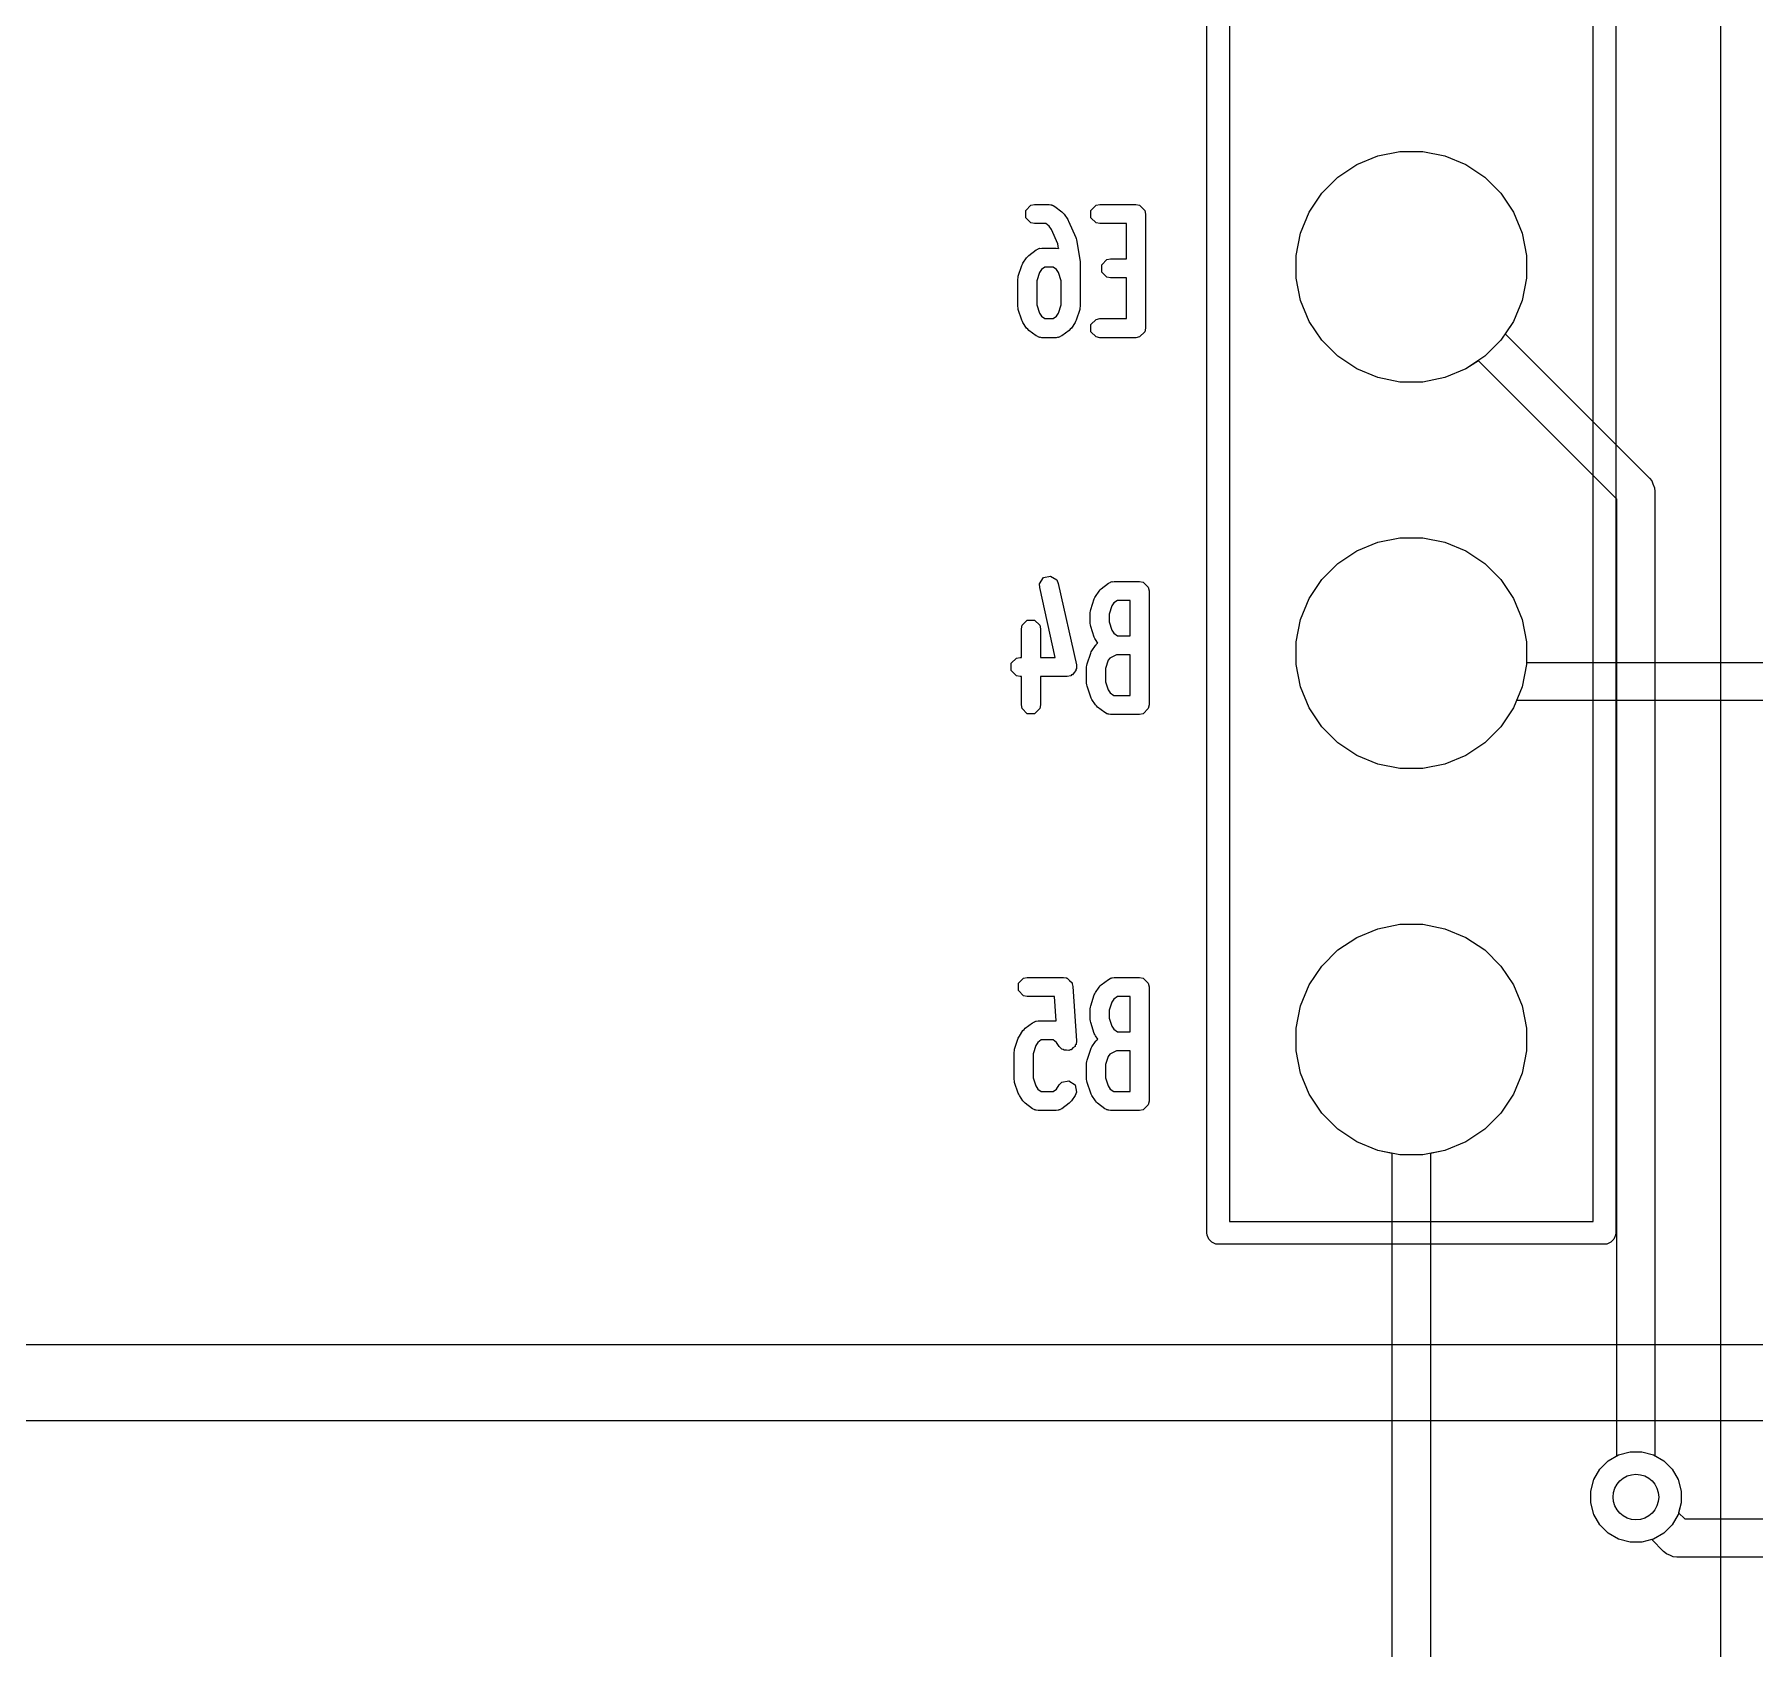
# Model space of a CAD drawing. Header units: millimetres. Extents: x 14 to 286, y -133 to -45.
# Drawn here: x 148.69 to 160, y -91.75 to -81.14 of the extents above; entities that cross this region are included whole.
import ezdxf

# ---------------------------------------------------------------- set-up
doc = ezdxf.new("R2010")
doc.units = ezdxf.units.MM
for name, color, linetype, true_color in [('B.Cu', 153, 'CONTINUOUS', 0x4d7fc4), ('B.Mask', 4, 'CONTINUOUS', 0x02ffee), ('B.Silkscreen', 31, 'CONTINUOUS', 0xe8b2a7), ('F.Cu', 13, 'CONTINUOUS', 0xc83434), ('F.Mask', 201, 'CONTINUOUS', 0xd864ff)]:
    doc.layers.add(name, color=color, linetype=linetype, true_color=true_color)

msp = doc.modelspace()

# ---------------------------------------------------------------- linework, layer by layer
at = {"layer": 'B.Cu', "linetype": 'CONTINUOUS'}
for p, q in [((159.7762, -91.892823), (159.7762, -70.946176)), ((157.256592, -82.080966), (157.380796, -81.997976)), ((157.380796, -81.997976), (157.518803, -81.940811)), ((157.518803, -81.940811), (157.665311, -81.911669)), ((157.665311, -81.911669), (157.814689, -81.911669)), ((157.814689, -81.911669), (157.961197, -81.940811)), ((157.961197, -81.940811), (158.099204, -81.997976)), ((158.099204, -81.997976), (158.223408, -82.080966)), ((157.150966, -82.186592), (157.256592, -82.080966)), ((158.223408, -82.080966), (158.329034, -82.186592)), ((157.067976, -82.310796), (157.150966, -82.186592)), ((158.329034, -82.186592), (158.412024, -82.310796)), ((157.010811, -82.448803), (157.067976, -82.310796)), ((158.412024, -82.310796), (158.469189, -82.448803)), ((156.981669, -82.595311), (157.010811, -82.448803)), ((158.469189, -82.448803), (158.498331, -82.595311)), ((156.981669, -82.744689), (156.981669, -82.595311)), ((158.498331, -82.595311), (158.498331, -82.744689)), ((157.010811, -82.891197), (156.981669, -82.744689)), ((158.498331, -82.744689), (158.469189, -82.891197)), ((157.067976, -83.029204), (157.010811, -82.891197)), ((158.469189, -82.891197), (158.412024, -83.029204)), ((157.150966, -83.153408), (157.067976, -83.029204)), ((158.412024, -83.029204), (158.357532, -83.110756)), ((158.357532, -83.110756), (159.305488, -84.058712)), ((157.256592, -83.259034), (157.150966, -83.153408)), ((157.380796, -83.342024), (157.256592, -83.259034)), ((157.518803, -83.399189), (157.380796, -83.342024)), ((158.099204, -83.342024), (157.961197, -83.399189)), ((158.180756, -83.287532), (158.099204, -83.342024)), ((159.0921, -84.198876), (158.180756, -83.287532)), ((157.665311, -83.428331), (157.518803, -83.399189)), ((157.814689, -83.428331), (157.665311, -83.428331)), ((157.961197, -83.399189), (157.814689, -83.428331)), ((159.305488, -84.058712), (159.321028, -84.077648)), ((159.321028, -84.077648), (159.321034, -84.077654)), ((159.321034, -84.077654), (159.328895, -84.096633)), ((159.328895, -84.096633), (159.339649, -84.122596)), ((159.339649, -84.122596), (159.339698, -84.122714)), ((159.339698, -84.122714), (159.3421, -84.1471)), ((159.3421, -84.1471), (159.3421, -90.485122)), ((159.0921, -90.485122), (159.0921, -84.198876)), ((157.380796, -84.537976), (157.518803, -84.480811)), ((157.518803, -84.480811), (157.665311, -84.451669)), ((157.665311, -84.451669), (157.814689, -84.451669)), ((157.814689, -84.451669), (157.961197, -84.480811)), ((157.961197, -84.480811), (158.099204, -84.537976)), ((157.256592, -84.620966), (157.380796, -84.537976)), ((158.099204, -84.537976), (158.223408, -84.620966)), ((157.150966, -84.726592), (157.256592, -84.620966)), ((158.223408, -84.620966), (158.329034, -84.726592)), ((157.067976, -84.850796), (157.150966, -84.726592)), ((158.329034, -84.726592), (158.412024, -84.850796)), ((157.010811, -84.988803), (157.067976, -84.850796)), ((158.412024, -84.850796), (158.469189, -84.988803)), ((156.981669, -85.135311), (157.010811, -84.988803)), ((158.469189, -84.988803), (158.498331, -85.135311)), ((156.981669, -85.284689), (156.981669, -85.135311)), ((158.498331, -85.135311), (158.498331, -85.284689)), ((157.010811, -85.431197), (156.981669, -85.284689)), ((158.498331, -85.284689), (158.469189, -85.431197)), ((157.067976, -85.569204), (157.010811, -85.431197)), ((158.469189, -85.431197), (158.412024, -85.569204)), ((157.150966, -85.693408), (157.067976, -85.569204)), ((158.412024, -85.569204), (158.329034, -85.693408)), ((157.256592, -85.799034), (157.150966, -85.693408)), ((158.329034, -85.693408), (158.223408, -85.799034)), ((157.380796, -85.882024), (157.256592, -85.799034)), ((158.223408, -85.799034), (158.099204, -85.882024)), ((157.518803, -85.939189), (157.380796, -85.882024)), ((157.665311, -85.968331), (157.518803, -85.939189)), ((157.961197, -85.939189), (157.814689, -85.968331)), ((158.099204, -85.882024), (157.961197, -85.939189)), ((157.814689, -85.968331), (157.665311, -85.968331)), ((157.256592, -87.160966), (157.380796, -87.077976)), ((157.380796, -87.077976), (157.518803, -87.020811)), ((157.518803, -87.020811), (157.665311, -86.991669)), ((157.665311, -86.991669), (157.814689, -86.991669)), ((157.814689, -86.991669), (157.961197, -87.020811)), ((157.961197, -87.020811), (158.099204, -87.077976)), ((158.099204, -87.077976), (158.223408, -87.160966)), ((157.150966, -87.266592), (157.256592, -87.160966)), ((158.223408, -87.160966), (158.329034, -87.266592)), ((157.067976, -87.390796), (157.150966, -87.266592)), ((158.329034, -87.266592), (158.412024, -87.390796)), ((157.010811, -87.528803), (157.067976, -87.390796)), ((158.412024, -87.390796), (158.469189, -87.528803)), ((156.981669, -87.675311), (157.010811, -87.528803)), ((158.469189, -87.528803), (158.498331, -87.675311)), ((156.981669, -87.824689), (156.981669, -87.675311)), ((158.498331, -87.675311), (158.498331, -87.824689)), ((157.010811, -87.971197), (156.981669, -87.824689)), ((158.498331, -87.824689), (158.469189, -87.971197)), ((157.067976, -88.109204), (157.010811, -87.971197)), ((158.469189, -87.971197), (158.412024, -88.109204)), ((157.150966, -88.233408), (157.067976, -88.109204)), ((158.412024, -88.109204), (158.329034, -88.233408)), ((157.256592, -88.339034), (157.150966, -88.233408)), ((157.380796, -88.422024), (157.256592, -88.339034)), ((158.223408, -88.339034), (158.099204, -88.422024)), ((158.329034, -88.233408), (158.223408, -88.339034)), ((157.518803, -88.479189), (157.380796, -88.422024)), ((158.099204, -88.422024), (157.961197, -88.479189)), ((157.615, -88.498323), (157.518803, -88.479189)), ((157.615, -116.655422), (157.615, -88.498323)), ((157.961197, -88.479189), (157.865, -88.498323)), ((157.865, -88.498323), (157.865, -116.655422)), ((159.034472, -90.518394), (159.0921, -90.485122)), ((159.3421, -90.485122), (159.399728, -90.518394)), ((158.939936, -90.641595), (158.979094, -90.573772)), ((158.979094, -90.573772), (159.034472, -90.518394)), ((159.399728, -90.518394), (159.455106, -90.573772)), ((159.455106, -90.573772), (159.494264, -90.641595)), ((158.919667, -90.717242), (158.939936, -90.641595)), ((158.919667, -90.795558), (158.919667, -90.717242)), ((159.494264, -90.641595), (159.514533, -90.717242)), ((159.514533, -90.717242), (159.514533, -90.795558)), ((158.939936, -90.871205), (158.919667, -90.795558)), ((159.514533, -90.795558), (159.494264, -90.871205)), ((158.979094, -90.939028), (158.939936, -90.871205)), ((159.034472, -90.994406), (158.979094, -90.939028)), ((159.455106, -90.939028), (159.399728, -90.994406)), ((159.494264, -90.871205), (159.455106, -90.939028)), ((159.102295, -91.033564), (159.034472, -90.994406)), ((159.177942, -91.053833), (159.102295, -91.033564)), ((159.256258, -91.053833), (159.177942, -91.053833)), ((159.331905, -91.033564), (159.256258, -91.053833)), ((159.399728, -90.994406), (159.331905, -91.033564))]:
    msp.add_line(p, q, dxfattribs=at)
at = {"layer": 'B.Cu'}
msp.add_circle((159.2171, -90.7564), 0.15, dxfattribs=at)
at = {"layer": 'B.Mask', "linetype": 'CONTINUOUS'}
for p, q in [((157.256592, -82.080966), (157.380796, -81.997976)), ((157.380796, -81.997976), (157.518803, -81.940811)), ((157.518803, -81.940811), (157.665311, -81.911669)), ((157.665311, -81.911669), (157.814689, -81.911669)), ((157.814689, -81.911669), (157.961197, -81.940811)), ((157.961197, -81.940811), (158.099204, -81.997976)), ((158.099204, -81.997976), (158.223408, -82.080966)), ((157.150966, -82.186592), (157.256592, -82.080966)), ((158.223408, -82.080966), (158.329034, -82.186592)), ((157.067976, -82.310796), (157.150966, -82.186592)), ((158.329034, -82.186592), (158.412024, -82.310796)), ((157.010811, -82.448803), (157.067976, -82.310796)), ((158.412024, -82.310796), (158.469189, -82.448803)), ((156.981669, -82.595311), (157.010811, -82.448803)), ((158.469189, -82.448803), (158.498331, -82.595311)), ((156.981669, -82.744689), (156.981669, -82.595311)), ((158.498331, -82.595311), (158.498331, -82.744689)), ((157.010811, -82.891197), (156.981669, -82.744689)), ((158.498331, -82.744689), (158.469189, -82.891197)), ((157.067976, -83.029204), (157.010811, -82.891197)), ((158.469189, -82.891197), (158.412024, -83.029204)), ((157.150966, -83.153408), (157.067976, -83.029204)), ((158.412024, -83.029204), (158.329034, -83.153408)), ((157.256592, -83.259034), (157.150966, -83.153408)), ((158.329034, -83.153408), (158.223408, -83.259034)), ((157.380796, -83.342024), (157.256592, -83.259034)), ((157.518803, -83.399189), (157.380796, -83.342024)), ((158.099204, -83.342024), (157.961197, -83.399189)), ((158.223408, -83.259034), (158.099204, -83.342024)), ((157.665311, -83.428331), (157.518803, -83.399189)), ((157.814689, -83.428331), (157.665311, -83.428331)), ((157.961197, -83.399189), (157.814689, -83.428331)), ((157.380796, -84.537976), (157.518803, -84.480811)), ((157.518803, -84.480811), (157.665311, -84.451669)), ((157.665311, -84.451669), (157.814689, -84.451669)), ((157.814689, -84.451669), (157.961197, -84.480811)), ((157.961197, -84.480811), (158.099204, -84.537976)), ((157.256592, -84.620966), (157.380796, -84.537976)), ((158.099204, -84.537976), (158.223408, -84.620966)), ((157.150966, -84.726592), (157.256592, -84.620966)), ((158.223408, -84.620966), (158.329034, -84.726592)), ((157.067976, -84.850796), (157.150966, -84.726592)), ((158.329034, -84.726592), (158.412024, -84.850796)), ((157.010811, -84.988803), (157.067976, -84.850796)), ((158.412024, -84.850796), (158.469189, -84.988803)), ((156.981669, -85.135311), (157.010811, -84.988803)), ((158.469189, -84.988803), (158.498331, -85.135311)), ((156.981669, -85.284689), (156.981669, -85.135311)), ((158.498331, -85.135311), (158.498331, -85.284689)), ((157.010811, -85.431197), (156.981669, -85.284689)), ((158.498331, -85.284689), (158.469189, -85.431197)), ((157.067976, -85.569204), (157.010811, -85.431197)), ((158.469189, -85.431197), (158.412024, -85.569204)), ((157.150966, -85.693408), (157.067976, -85.569204)), ((158.412024, -85.569204), (158.329034, -85.693408)), ((157.256592, -85.799034), (157.150966, -85.693408)), ((158.329034, -85.693408), (158.223408, -85.799034)), ((157.380796, -85.882024), (157.256592, -85.799034)), ((158.223408, -85.799034), (158.099204, -85.882024)), ((157.518803, -85.939189), (157.380796, -85.882024)), ((157.665311, -85.968331), (157.518803, -85.939189)), ((157.961197, -85.939189), (157.814689, -85.968331)), ((158.099204, -85.882024), (157.961197, -85.939189)), ((157.814689, -85.968331), (157.665311, -85.968331)), ((157.256592, -87.160966), (157.380796, -87.077976)), ((157.380796, -87.077976), (157.518803, -87.020811)), ((157.518803, -87.020811), (157.665311, -86.991669)), ((157.665311, -86.991669), (157.814689, -86.991669)), ((157.814689, -86.991669), (157.961197, -87.020811)), ((157.961197, -87.020811), (158.099204, -87.077976)), ((158.099204, -87.077976), (158.223408, -87.160966)), ((157.150966, -87.266592), (157.256592, -87.160966)), ((158.223408, -87.160966), (158.329034, -87.266592)), ((157.067976, -87.390796), (157.150966, -87.266592)), ((158.329034, -87.266592), (158.412024, -87.390796)), ((157.010811, -87.528803), (157.067976, -87.390796)), ((158.412024, -87.390796), (158.469189, -87.528803)), ((156.981669, -87.675311), (157.010811, -87.528803)), ((158.469189, -87.528803), (158.498331, -87.675311)), ((156.981669, -87.824689), (156.981669, -87.675311)), ((158.498331, -87.675311), (158.498331, -87.824689)), ((157.010811, -87.971197), (156.981669, -87.824689)), ((158.498331, -87.824689), (158.469189, -87.971197)), ((157.067976, -88.109204), (157.010811, -87.971197)), ((158.469189, -87.971197), (158.412024, -88.109204)), ((157.150966, -88.233408), (157.067976, -88.109204)), ((158.412024, -88.109204), (158.329034, -88.233408)), ((157.256592, -88.339034), (157.150966, -88.233408)), ((157.380796, -88.422024), (157.256592, -88.339034)), ((158.223408, -88.339034), (158.099204, -88.422024)), ((158.329034, -88.233408), (158.223408, -88.339034)), ((157.518803, -88.479189), (157.380796, -88.422024)), ((158.099204, -88.422024), (157.961197, -88.479189)), ((157.665311, -88.508331), (157.518803, -88.479189)), ((157.814689, -88.508331), (157.665311, -88.508331)), ((157.961197, -88.479189), (157.814689, -88.508331))]:
    msp.add_line(p, q, dxfattribs=at)
at = {"layer": 'B.Silkscreen', "linetype": 'CONTINUOUS'}
for p, q in [((159.085, -56), (159.085, -89.02)), ((156.395, -89.02), (156.395, -58.615)), ((156.545, -58.615), (156.545, -88.945)), ((158.935, -88.945), (158.935, -58.615)), ((157.256592, -82.080966), (157.380796, -81.997976)), ((157.380796, -81.997976), (157.518803, -81.940811)), ((157.518803, -81.940811), (157.665311, -81.911669)), ((157.665311, -81.911669), (157.814689, -81.911669)), ((157.814689, -81.911669), (157.961197, -81.940811)), ((157.961197, -81.940811), (158.099204, -81.997976)), ((158.099204, -81.997976), (158.223408, -82.080966)), ((157.150966, -82.186592), (157.256592, -82.080966)), ((158.223408, -82.080966), (158.329034, -82.186592)), ((157.067976, -82.310796), (157.150966, -82.186592)), ((158.329034, -82.186592), (158.412024, -82.310796)), ((155.204428, -82.300046), (155.238252, -82.266222)), ((155.204428, -82.347882), (155.204428, -82.300046)), ((155.238252, -82.266222), (155.26217, -82.261464)), ((155.26217, -82.261464), (155.357408, -82.261464)), ((155.357408, -82.261464), (155.369614, -82.263892)), ((155.369614, -82.263892), (155.372919, -82.26342)), ((155.372919, -82.26342), (155.376944, -82.26535)), ((155.376944, -82.26535), (155.381326, -82.266222)), ((155.381326, -82.266222), (155.383687, -82.268583)), ((155.383687, -82.268583), (155.394908, -82.273964)), ((155.394908, -82.273964), (155.442527, -82.309678)), ((155.442527, -82.309678), (155.449577, -82.317541)), ((155.449577, -82.317541), (155.45703, -82.325009)), ((155.45703, -82.325009), (155.48084, -82.360722)), ((155.633, -82.300046), (155.666824, -82.266222)), ((155.633, -82.347882), (155.633, -82.300046)), ((155.666824, -82.266222), (155.690742, -82.261464)), ((155.690742, -82.261464), (155.928837, -82.261464)), ((155.928837, -82.261464), (155.952755, -82.266222)), ((155.952755, -82.266222), (155.986579, -82.300046)), ((155.986579, -82.300046), (155.991337, -82.323964)), ((155.991337, -82.323964), (155.991337, -83.073964)), ((157.010811, -82.448803), (157.067976, -82.310796)), ((158.412024, -82.310796), (158.469189, -82.448803)), ((155.238252, -82.381706), (155.204428, -82.347882)), ((155.26217, -82.386464), (155.238252, -82.381706)), ((155.336575, -82.386464), (155.26217, -82.386464)), ((155.358962, -82.403254), (155.336575, -82.386464)), ((155.373884, -82.425636), (155.358962, -82.403254)), ((155.416112, -82.520649), (155.373884, -82.425636)), ((155.48084, -82.360722), (155.482876, -82.365652)), ((155.482876, -82.365652), (155.48595, -82.370008)), ((155.48595, -82.370008), (155.533569, -82.477151)), ((155.666824, -82.381706), (155.633, -82.347882)), ((155.690742, -82.386464), (155.666824, -82.381706)), ((155.866337, -82.386464), (155.690742, -82.386464)), ((155.866337, -82.618607), (155.866337, -82.386464)), ((156.981669, -82.595311), (157.010811, -82.448803)), ((158.469189, -82.448803), (158.498331, -82.595311)), ((155.22467, -82.595392), (155.272289, -82.559678)), ((155.272289, -82.559678), (155.283509, -82.554297)), ((155.283509, -82.554297), (155.285871, -82.551936)), ((155.285871, -82.551936), (155.29025, -82.551064)), ((155.29025, -82.551064), (155.294279, -82.549133)), ((155.294279, -82.549133), (155.297586, -82.549605)), ((155.297586, -82.549605), (155.309789, -82.547178)), ((155.309789, -82.547178), (155.405027, -82.547178)), ((155.405027, -82.547178), (155.417233, -82.549606)), ((155.420887, -82.549301), (155.416112, -82.520649)), ((155.417233, -82.549606), (155.420538, -82.549134)), ((155.420538, -82.549134), (155.420887, -82.549301)), ((155.533569, -82.477151), (155.535308, -82.484862)), ((155.535308, -82.484862), (155.538106, -82.49226)), ((155.538106, -82.49226), (155.561915, -82.635117)), ((155.155258, -82.73277), (155.179068, -82.661342)), ((155.179068, -82.661342), (155.183185, -82.654119)), ((155.183185, -82.654119), (155.186357, -82.646439)), ((155.186357, -82.646439), (155.210166, -82.610724)), ((155.210166, -82.610724), (155.217627, -82.603246)), ((155.217627, -82.603246), (155.22467, -82.595392)), ((155.330622, -82.672178), (155.308234, -82.688968)), ((155.384194, -82.672178), (155.330622, -82.672178)), ((155.406581, -82.688968), (155.384194, -82.672178)), ((155.561915, -82.635117), (155.561752, -82.640304)), ((155.561752, -82.640304), (155.562765, -82.645392)), ((155.562765, -82.645392), (155.562765, -82.931107)), ((155.704428, -82.657189), (155.738252, -82.623365)), ((155.704428, -82.705025), (155.704428, -82.657189)), ((155.738252, -82.623365), (155.76217, -82.618607)), ((155.76217, -82.618607), (155.866337, -82.618607)), ((156.981669, -82.744689), (156.981669, -82.595311)), ((158.498331, -82.595311), (158.498331, -82.744689)), ((155.152051, -82.752535), (155.154005, -82.742711)), ((155.152051, -82.931107), (155.152051, -82.752535)), ((155.154005, -82.742711), (155.155258, -82.73277)), ((155.295007, -82.70881), (155.277051, -82.762679)), ((155.277051, -82.762679), (155.277051, -82.920962)), ((155.308234, -82.688968), (155.295007, -82.70881)), ((155.419809, -82.70881), (155.406581, -82.688968)), ((155.437765, -82.762677), (155.419809, -82.70881)), ((155.437765, -82.920964), (155.437765, -82.762677)), ((155.738252, -82.738849), (155.704428, -82.705025)), ((155.76217, -82.743607), (155.738252, -82.738849)), ((155.866337, -82.743607), (155.76217, -82.743607)), ((155.866337, -83.011464), (155.866337, -82.743607)), ((157.010811, -82.891197), (156.981669, -82.744689)), ((158.498331, -82.744689), (158.469189, -82.891197)), ((157.067976, -83.029204), (157.010811, -82.891197)), ((158.469189, -82.891197), (158.412024, -83.029204)), ((155.154005, -82.94093), (155.152051, -82.931107)), ((155.155258, -82.950872), (155.154005, -82.94093)), ((155.179068, -83.0223), (155.155258, -82.950872)), ((155.183185, -83.029522), (155.179068, -83.0223)), ((155.277051, -82.920962), (155.295007, -82.974831)), ((155.295007, -82.974831), (155.308234, -82.994673)), ((155.308234, -82.994673), (155.330622, -83.011464)), ((155.330622, -83.011464), (155.384194, -83.011464)), ((155.384194, -83.011464), (155.406581, -82.994673)), ((155.406581, -82.994673), (155.419809, -82.974831)), ((155.419809, -82.974831), (155.437765, -82.920964)), ((155.535749, -83.022299), (155.531631, -83.029521)), ((155.559558, -82.950871), (155.535749, -83.022299)), ((155.560811, -82.940927), (155.559558, -82.950871)), ((155.562765, -82.931107), (155.560811, -82.940927)), ((155.633, -83.050046), (155.666824, -83.016222)), ((155.666824, -83.016222), (155.690742, -83.011464)), ((155.690742, -83.011464), (155.866337, -83.011464)), ((155.186357, -83.037203), (155.183185, -83.029522)), ((155.210166, -83.072918), (155.186357, -83.037203)), ((155.217627, -83.080395), (155.210166, -83.072918)), ((155.22467, -83.08825), (155.217627, -83.080395)), ((155.272289, -83.123964), (155.22467, -83.08825)), ((155.283509, -83.129344), (155.272289, -83.123964)), ((155.285871, -83.131706), (155.283509, -83.129344)), ((155.29025, -83.132577), (155.285871, -83.131706)), ((155.294279, -83.134509), (155.29025, -83.132577)), ((155.297586, -83.134036), (155.294279, -83.134509)), ((155.309789, -83.136464), (155.297586, -83.134036)), ((155.405027, -83.136464), (155.309789, -83.136464)), ((155.417233, -83.134035), (155.405027, -83.136464)), ((155.420538, -83.134508), (155.417233, -83.134035)), ((155.424563, -83.132577), (155.420538, -83.134508)), ((155.428945, -83.131706), (155.424563, -83.132577)), ((155.431306, -83.129344), (155.428945, -83.131706)), ((155.442527, -83.123964), (155.431306, -83.129344)), ((155.490146, -83.08825), (155.442527, -83.123964)), ((155.497196, -83.080386), (155.490146, -83.08825)), ((155.504649, -83.072919), (155.497196, -83.080386)), ((155.528459, -83.037204), (155.504649, -83.072919)), ((155.531631, -83.029521), (155.528459, -83.037204)), ((155.633, -83.097882), (155.633, -83.050046)), ((155.666824, -83.131706), (155.633, -83.097882)), ((155.690742, -83.136464), (155.666824, -83.131706)), ((155.928837, -83.136464), (155.690742, -83.136464)), ((155.952755, -83.131706), (155.928837, -83.136464)), ((155.986579, -83.097882), (155.952755, -83.131706)), ((155.991337, -83.073964), (155.986579, -83.097882)), ((157.150966, -83.153408), (157.067976, -83.029204)), ((158.412024, -83.029204), (158.329034, -83.153408)), ((157.256592, -83.259034), (157.150966, -83.153408)), ((158.329034, -83.153408), (158.223408, -83.259034)), ((157.380796, -83.342024), (157.256592, -83.259034)), ((157.518803, -83.399189), (157.380796, -83.342024)), ((158.099204, -83.342024), (157.961197, -83.399189)), ((158.223408, -83.259034), (158.099204, -83.342024)), ((157.665311, -83.428331), (157.518803, -83.399189)), ((157.814689, -83.428331), (157.665311, -83.428331)), ((157.961197, -83.399189), (157.814689, -83.428331)), ((157.380796, -84.537976), (157.518803, -84.480811)), ((157.518803, -84.480811), (157.665311, -84.451669)), ((157.665311, -84.451669), (157.814689, -84.451669)), ((157.814689, -84.451669), (157.961197, -84.480811)), ((157.961197, -84.480811), (158.099204, -84.537976)), ((157.256592, -84.620966), (157.380796, -84.537976)), ((158.099204, -84.537976), (158.223408, -84.620966)), ((155.295853, -84.753927), (155.321535, -84.713572)), ((155.321535, -84.713572), (155.368232, -84.703194)), ((155.368232, -84.703194), (155.408587, -84.728876)), ((157.150966, -84.726592), (157.256592, -84.620966)), ((158.223408, -84.620966), (158.329034, -84.726592)), ((155.296397, -84.778308), (155.295853, -84.753927)), ((155.398542, -85.237964), (155.296397, -84.778308)), ((155.408587, -84.728876), (155.418421, -84.751192)), ((155.418421, -84.751192), (155.537468, -85.286906)), ((155.662549, -84.837224), (155.686358, -84.801509)), ((155.686358, -84.801509), (155.693818, -84.794032)), ((155.693818, -84.794032), (155.700861, -84.786178)), ((155.700861, -84.786178), (155.74848, -84.750464)), ((155.74848, -84.750464), (155.7597, -84.745083)), ((155.7597, -84.745083), (155.762062, -84.742722)), ((155.762062, -84.742722), (155.766441, -84.74185)), ((155.766441, -84.74185), (155.77047, -84.739919)), ((155.77047, -84.739919), (155.773777, -84.740391)), ((155.773777, -84.740391), (155.78598, -84.737964)), ((155.78598, -84.737964), (155.952647, -84.737964)), ((155.952647, -84.737964), (155.976565, -84.742722)), ((155.976565, -84.742722), (156.010389, -84.776546)), ((156.010389, -84.776546), (156.015147, -84.800464)), ((156.015147, -84.800464), (156.015147, -85.550464)), ((157.067976, -84.850796), (157.150966, -84.726592)), ((158.329034, -84.726592), (158.412024, -84.850796)), ((155.628242, -84.943321), (155.630196, -84.933495)), ((155.628242, -85.01475), (155.628242, -84.943321)), ((155.630196, -84.933495), (155.631449, -84.923557)), ((155.631449, -84.923557), (155.655259, -84.852127)), ((155.655259, -84.852127), (155.659378, -84.844901)), ((155.659378, -84.844901), (155.662549, -84.837224)), ((155.771198, -84.899594), (155.753242, -84.953464)), ((155.784425, -84.879754), (155.771198, -84.899594)), ((155.806813, -84.862964), (155.784425, -84.879754)), ((155.890147, -84.862964), (155.806813, -84.862964)), ((155.890147, -85.095107), (155.890147, -84.862964)), ((157.010811, -84.988803), (157.067976, -84.850796)), ((158.412024, -84.850796), (158.469189, -84.988803)), ((155.175861, -85.050464), (155.180619, -85.026546)), ((155.175861, -85.237964), (155.175861, -85.050464)), ((155.180619, -85.026546), (155.214443, -84.992722)), ((155.214443, -84.992722), (155.262279, -84.992722)), ((155.262279, -84.992722), (155.296103, -85.026546)), ((155.296103, -85.026546), (155.300861, -85.050464)), ((155.300861, -85.050464), (155.300861, -85.237964)), ((155.630196, -85.024573), (155.628242, -85.01475)), ((155.631449, -85.034515), (155.630196, -85.024573)), ((155.655259, -85.105943), (155.631449, -85.034515)), ((155.753242, -84.953464), (155.753242, -85.004605)), ((155.753242, -85.004605), (155.771199, -85.058476)), ((155.771199, -85.058476), (155.784425, -85.078314)), ((156.981669, -85.135311), (157.010811, -84.988803)), ((158.469189, -84.988803), (158.498331, -85.135311)), ((155.638739, -85.194366), (155.662549, -85.158652)), ((155.659378, -85.113168), (155.655259, -85.105943)), ((155.662549, -85.120846), (155.659378, -85.113168)), ((155.677658, -85.143511), (155.662549, -85.120846)), ((155.662549, -85.158652), (155.666593, -85.154599)), ((155.666593, -85.154599), (155.667336, -85.152371)), ((155.667336, -85.152371), (155.673906, -85.147271)), ((155.673906, -85.147271), (155.677658, -85.143511)), ((155.784425, -85.078314), (155.806814, -85.095107)), ((155.806814, -85.095107), (155.890147, -85.095107)), ((156.981669, -85.284689), (156.981669, -85.135311)), ((158.498331, -85.135311), (158.498331, -85.284689)), ((155.109191, -85.276546), (155.143015, -85.242722)), ((155.109191, -85.324382), (155.109191, -85.276546)), ((155.143015, -85.242722), (155.166933, -85.237964)), ((155.166933, -85.237964), (155.175861, -85.237964)), ((155.300861, -85.237964), (155.398542, -85.237964)), ((155.537468, -85.286906), (155.538012, -85.311287)), ((155.606387, -85.290637), (155.60764, -85.2807)), ((155.60764, -85.2807), (155.631449, -85.209271)), ((155.631449, -85.209271), (155.635567, -85.202046)), ((155.635567, -85.202046), (155.638739, -85.194366)), ((155.747387, -85.25674), (155.729433, -85.310606)), ((155.757348, -85.2418), (155.747387, -85.25674)), ((155.800735, -85.220107), (155.757348, -85.2418)), ((155.890147, -85.220107), (155.800735, -85.220107)), ((155.890147, -85.487964), (155.890147, -85.220107)), ((157.010811, -85.431197), (156.981669, -85.284689)), ((158.498331, -85.284689), (158.469189, -85.431197)), ((155.143015, -85.358206), (155.109191, -85.324382)), ((155.166933, -85.362964), (155.143015, -85.358206)), ((155.175861, -85.362964), (155.166933, -85.362964)), ((155.175861, -85.550464), (155.175861, -85.362964)), ((155.476456, -85.362964), (155.300861, -85.362964)), ((155.300861, -85.362964), (155.300861, -85.550464)), ((155.500374, -85.358206), (155.476456, -85.362964)), ((155.505397, -85.353182), (155.500374, -85.358206)), ((155.51233, -85.351642), (155.505397, -85.353182)), ((155.521767, -85.336812), (155.51233, -85.351642)), ((155.534198, -85.324382), (155.521767, -85.336812)), ((155.538012, -85.311287), (155.534198, -85.31728)), ((155.534198, -85.31728), (155.534198, -85.324382)), ((155.604433, -85.300464), (155.606387, -85.290637)), ((155.604433, -85.407607), (155.604433, -85.300464)), ((155.729433, -85.310606), (155.729433, -85.397464)), ((155.729433, -85.397464), (155.747388, -85.451331)), ((155.606387, -85.417432), (155.604433, -85.407607)), ((155.60764, -85.427371), (155.606387, -85.417432)), ((155.631449, -85.498799), (155.60764, -85.427371)), ((155.635565, -85.506019), (155.631449, -85.498799)), ((155.638739, -85.513704), (155.635565, -85.506019)), ((155.662549, -85.549419), (155.638739, -85.513704)), ((155.747388, -85.451331), (155.760616, -85.471173)), ((155.760616, -85.471173), (155.783004, -85.487964)), ((155.783004, -85.487964), (155.890147, -85.487964)), ((157.067976, -85.569204), (157.010811, -85.431197)), ((158.469189, -85.431197), (158.412024, -85.569204)), ((155.180619, -85.574382), (155.175861, -85.550464)), ((155.214443, -85.608206), (155.180619, -85.574382)), ((155.262279, -85.608206), (155.214443, -85.608206)), ((155.296103, -85.574382), (155.262279, -85.608206)), ((155.300861, -85.550464), (155.296103, -85.574382)), ((155.670006, -85.556891), (155.662549, -85.549419)), ((155.677052, -85.56475), (155.670006, -85.556891)), ((155.724671, -85.600464), (155.677052, -85.56475)), ((155.735891, -85.605844), (155.724671, -85.600464)), ((155.738253, -85.608206), (155.735891, -85.605844)), ((155.742632, -85.609077), (155.738253, -85.608206)), ((155.746661, -85.611009), (155.742632, -85.609077)), ((155.749968, -85.610536), (155.746661, -85.611009)), ((155.762171, -85.612964), (155.749968, -85.610536)), ((155.952647, -85.612964), (155.762171, -85.612964)), ((155.976565, -85.608206), (155.952647, -85.612964)), ((156.010389, -85.574382), (155.976565, -85.608206)), ((156.015147, -85.550464), (156.010389, -85.574382)), ((157.150966, -85.693408), (157.067976, -85.569204)), ((158.412024, -85.569204), (158.329034, -85.693408)), ((157.256592, -85.799034), (157.150966, -85.693408)), ((158.329034, -85.693408), (158.223408, -85.799034)), ((157.380796, -85.882024), (157.256592, -85.799034)), ((158.223408, -85.799034), (158.099204, -85.882024)), ((157.518803, -85.939189), (157.380796, -85.882024)), ((157.665311, -85.968331), (157.518803, -85.939189)), ((157.961197, -85.939189), (157.814689, -85.968331)), ((158.099204, -85.882024), (157.961197, -85.939189)), ((157.814689, -85.968331), (157.665311, -85.968331)), ((157.256592, -87.160966), (157.380796, -87.077976)), ((157.380796, -87.077976), (157.518803, -87.020811)), ((157.518803, -87.020811), (157.665311, -86.991669)), ((157.665311, -86.991669), (157.814689, -86.991669)), ((157.814689, -86.991669), (157.961197, -87.020811)), ((157.961197, -87.020811), (158.099204, -87.077976)), ((158.099204, -87.077976), (158.223408, -87.160966)), ((157.150966, -87.266592), (157.256592, -87.160966)), ((158.223408, -87.160966), (158.329034, -87.266592)), ((157.067976, -87.390796), (157.150966, -87.266592)), ((158.329034, -87.266592), (158.412024, -87.390796)), ((155.15681, -87.380046), (155.190634, -87.346222)), ((155.15681, -87.427882), (155.15681, -87.380046)), ((155.190634, -87.461706), (155.15681, -87.427882)), ((155.190634, -87.346222), (155.214552, -87.341464)), ((155.214552, -87.341464), (155.452647, -87.341464)), ((155.452647, -87.341464), (155.470079, -87.344931)), ((155.470079, -87.344931), (155.472671, -87.344759)), ((155.472671, -87.344759), (155.473689, -87.345649)), ((155.473689, -87.345649), (155.476565, -87.346222)), ((155.476565, -87.346222), (155.492118, -87.361775)), ((155.492118, -87.361775), (155.50867, -87.376258)), ((155.50867, -87.376258), (155.509432, -87.379089)), ((155.509432, -87.379089), (155.510389, -87.380046)), ((155.510389, -87.380046), (155.510389, -87.382643)), ((155.510389, -87.382643), (155.515009, -87.399807)), ((155.515009, -87.399807), (155.538818, -87.75695)), ((155.662549, -87.440724), (155.686358, -87.405009)), ((155.686358, -87.405009), (155.693818, -87.397532)), ((155.693818, -87.397532), (155.700861, -87.389678)), ((155.700861, -87.389678), (155.74848, -87.353964)), ((155.74848, -87.353964), (155.7597, -87.348583)), ((155.7597, -87.348583), (155.762062, -87.346222)), ((155.762062, -87.346222), (155.766441, -87.34535)), ((155.766441, -87.34535), (155.77047, -87.343419)), ((155.77047, -87.343419), (155.773777, -87.343891)), ((155.773777, -87.343891), (155.78598, -87.341464)), ((155.78598, -87.341464), (155.952647, -87.341464)), ((155.952647, -87.341464), (155.976565, -87.346222)), ((155.976565, -87.346222), (156.010389, -87.380046)), ((156.010389, -87.380046), (156.015147, -87.403964)), ((156.015147, -87.403964), (156.015147, -88.153964)), ((157.010811, -87.528803), (157.067976, -87.390796)), ((158.412024, -87.390796), (158.469189, -87.528803)), ((155.214552, -87.466464), (155.190634, -87.461706)), ((155.394174, -87.466464), (155.214552, -87.466464)), ((155.404888, -87.627178), (155.394174, -87.466464)), ((155.628242, -87.546821), (155.630196, -87.536995)), ((155.628242, -87.61825), (155.628242, -87.546821)), ((155.630196, -87.536995), (155.631449, -87.527057)), ((155.631449, -87.527057), (155.655259, -87.455627)), ((155.655259, -87.455627), (155.659378, -87.448401)), ((155.659378, -87.448401), (155.662549, -87.440724)), ((155.771198, -87.503094), (155.753242, -87.556964)), ((155.784425, -87.483254), (155.771198, -87.503094)), ((155.806813, -87.466464), (155.784425, -87.483254)), ((155.890147, -87.466464), (155.806813, -87.466464)), ((155.890147, -87.698607), (155.890147, -87.466464)), ((156.981669, -87.675311), (157.010811, -87.528803)), ((158.469189, -87.528803), (158.498331, -87.675311)), ((155.200861, -87.675392), (155.24848, -87.639678)), ((155.24848, -87.639678), (155.2597, -87.634297)), ((155.2597, -87.634297), (155.262062, -87.631936)), ((155.262062, -87.631936), (155.266441, -87.631064)), ((155.266441, -87.631064), (155.27047, -87.629133)), ((155.27047, -87.629133), (155.273777, -87.629605)), ((155.273777, -87.629605), (155.28598, -87.627178)), ((155.28598, -87.627178), (155.404888, -87.627178)), ((155.630196, -87.628073), (155.628242, -87.61825)), ((155.631449, -87.638015), (155.630196, -87.628073)), ((155.655259, -87.709443), (155.631449, -87.638015)), ((155.753242, -87.556964), (155.753242, -87.608105)), ((155.753242, -87.608105), (155.771199, -87.661976)), ((155.771199, -87.661976), (155.784425, -87.681814)), ((155.131449, -87.81277), (155.155259, -87.741342)), ((155.155259, -87.741342), (155.159376, -87.734119)), ((155.159376, -87.734119), (155.162548, -87.726439)), ((155.162548, -87.726439), (155.186357, -87.690724)), ((155.186357, -87.690724), (155.193818, -87.683246)), ((155.193818, -87.683246), (155.200861, -87.675392)), ((155.284425, -87.768968), (155.271198, -87.78881)), ((155.306813, -87.752178), (155.284425, -87.768968)), ((155.384195, -87.752178), (155.306813, -87.752178)), ((155.406581, -87.768967), (155.384195, -87.752178)), ((155.424452, -87.795775), (155.406581, -87.768967)), ((155.538818, -87.75695), (155.535661, -87.781131)), ((155.638739, -87.797866), (155.662549, -87.762152)), ((155.659378, -87.716668), (155.655259, -87.709443)), ((155.662549, -87.724346), (155.659378, -87.716668)), ((155.677658, -87.747011), (155.662549, -87.724346)), ((155.662549, -87.762152), (155.666593, -87.758099)), ((155.666593, -87.758099), (155.667336, -87.755871)), ((155.667336, -87.755871), (155.673906, -87.750771)), ((155.673906, -87.750771), (155.677658, -87.747011)), ((155.784425, -87.681814), (155.806814, -87.698607)), ((155.806814, -87.698607), (155.890147, -87.698607)), ((156.981669, -87.824689), (156.981669, -87.675311)), ((158.498331, -87.675311), (158.498331, -87.824689)), ((155.128242, -87.832535), (155.130196, -87.822711)), ((155.128242, -88.011107), (155.128242, -87.832535)), ((155.130196, -87.822711), (155.131449, -87.81277)), ((155.271198, -87.78881), (155.253242, -87.842679)), ((155.253242, -87.842679), (155.253242, -88.000962)), ((155.441678, -87.813037), (155.424452, -87.795775)), ((155.450025, -87.814706), (155.441678, -87.813037)), ((155.456432, -87.820312), (155.450025, -87.814706)), ((155.472645, -87.819231), (155.456432, -87.820312)), ((155.488584, -87.822419), (155.472645, -87.819231)), ((155.495668, -87.817696), (155.488584, -87.822419)), ((155.504162, -87.81713), (155.495668, -87.817696)), ((155.514863, -87.804899), (155.504162, -87.81713)), ((155.528386, -87.795885), (155.514863, -87.804899)), ((155.530055, -87.787536), (155.528386, -87.795885)), ((155.535661, -87.781131), (155.530055, -87.787536)), ((155.606387, -87.894137), (155.60764, -87.8842)), ((155.60764, -87.8842), (155.631449, -87.812771)), ((155.631449, -87.812771), (155.635567, -87.805546)), ((155.635567, -87.805546), (155.638739, -87.797866)), ((155.747387, -87.86024), (155.729433, -87.914106)), ((155.757348, -87.8453), (155.747387, -87.86024)), ((155.800735, -87.823607), (155.757348, -87.8453)), ((155.890147, -87.823607), (155.800735, -87.823607)), ((155.890147, -88.091464), (155.890147, -87.823607)), ((157.010811, -87.971197), (156.981669, -87.824689)), ((158.498331, -87.824689), (158.469189, -87.971197)), ((155.253242, -88.000962), (155.271198, -88.054831)), ((155.604433, -87.903964), (155.606387, -87.894137)), ((155.604433, -88.011107), (155.604433, -87.903964)), ((155.729433, -87.914106), (155.729433, -88.000964)), ((155.729433, -88.000964), (155.747388, -88.054831)), ((157.067976, -88.109204), (157.010811, -87.971197)), ((158.469189, -87.971197), (158.412024, -88.109204)), ((155.130196, -88.02093), (155.128242, -88.011107)), ((155.131449, -88.030872), (155.130196, -88.02093)), ((155.155259, -88.1023), (155.131449, -88.030872)), ((155.159376, -88.109522), (155.155259, -88.1023)), ((155.162548, -88.117203), (155.159376, -88.109522)), ((155.271198, -88.054831), (155.284425, -88.074673)), ((155.284425, -88.074673), (155.306813, -88.091464)), ((155.306813, -88.091464), (155.384195, -88.091464)), ((155.384195, -88.091464), (155.406581, -88.074674)), ((155.406581, -88.074674), (155.424452, -88.047867)), ((155.424452, -88.047867), (155.441678, -88.030605)), ((155.441678, -88.030605), (155.488584, -88.021223)), ((155.488584, -88.021223), (155.528386, -88.047757)), ((155.528386, -88.047757), (155.537768, -88.094662)), ((155.537768, -88.094662), (155.52846, -88.117202)), ((155.606387, -88.020932), (155.604433, -88.011107)), ((155.60764, -88.030871), (155.606387, -88.020932)), ((155.631449, -88.102299), (155.60764, -88.030871)), ((155.635565, -88.109519), (155.631449, -88.102299)), ((155.638739, -88.117204), (155.635565, -88.109519)), ((155.747388, -88.054831), (155.760616, -88.074673)), ((155.760616, -88.074673), (155.783004, -88.091464)), ((155.783004, -88.091464), (155.890147, -88.091464)), ((157.150966, -88.233408), (157.067976, -88.109204)), ((158.412024, -88.109204), (158.329034, -88.233408)), ((155.186357, -88.152918), (155.162548, -88.117203)), ((155.193818, -88.160395), (155.186357, -88.152918)), ((155.200861, -88.16825), (155.193818, -88.160395)), ((155.24848, -88.203964), (155.200861, -88.16825)), ((155.2597, -88.209344), (155.24848, -88.203964)), ((155.262062, -88.211706), (155.2597, -88.209344)), ((155.266441, -88.212577), (155.262062, -88.211706)), ((155.27047, -88.214509), (155.266441, -88.212577)), ((155.273777, -88.214036), (155.27047, -88.214509)), ((155.28598, -88.216464), (155.273777, -88.214036)), ((155.405028, -88.216464), (155.28598, -88.216464)), ((155.417234, -88.214035), (155.405028, -88.216464)), ((155.420539, -88.214508), (155.417234, -88.214035)), ((155.424564, -88.212577), (155.420539, -88.214508)), ((155.428946, -88.211706), (155.424564, -88.212577)), ((155.431307, -88.209344), (155.428946, -88.211706)), ((155.442528, -88.203964), (155.431307, -88.209344)), ((155.490147, -88.16825), (155.442528, -88.203964)), ((155.497193, -88.160391), (155.490147, -88.16825)), ((155.504651, -88.152918), (155.497193, -88.160391)), ((155.52846, -88.117202), (155.504651, -88.152918)), ((155.662549, -88.152919), (155.638739, -88.117204)), ((155.670006, -88.160391), (155.662549, -88.152919)), ((155.677052, -88.16825), (155.670006, -88.160391)), ((155.724671, -88.203964), (155.677052, -88.16825)), ((155.735891, -88.209344), (155.724671, -88.203964)), ((155.738253, -88.211706), (155.735891, -88.209344)), ((155.742632, -88.212577), (155.738253, -88.211706)), ((155.746661, -88.214509), (155.742632, -88.212577)), ((155.749968, -88.214036), (155.746661, -88.214509)), ((155.762171, -88.216464), (155.749968, -88.214036)), ((155.952647, -88.216464), (155.762171, -88.216464)), ((155.976565, -88.211706), (155.952647, -88.216464)), ((156.010389, -88.177882), (155.976565, -88.211706)), ((156.015147, -88.153964), (156.010389, -88.177882)), ((157.256592, -88.339034), (157.150966, -88.233408)), ((157.380796, -88.422024), (157.256592, -88.339034)), ((158.223408, -88.339034), (158.099204, -88.422024)), ((158.329034, -88.233408), (158.223408, -88.339034)), ((157.518803, -88.479189), (157.380796, -88.422024)), ((158.099204, -88.422024), (157.961197, -88.479189)), ((157.665311, -88.508331), (157.518803, -88.479189)), ((157.814689, -88.508331), (157.665311, -88.508331)), ((157.961197, -88.479189), (157.814689, -88.508331)), ((156.396441, -89.034632), (156.395, -89.02)), ((156.545, -88.945), (158.935, -88.945)), ((159.085, -89.02), (159.083559, -89.034632)), ((156.40764, -89.061668), (156.396441, -89.034632)), ((156.428332, -89.08236), (156.40764, -89.061668)), ((156.455368, -89.093559), (156.428332, -89.08236)), ((156.47, -89.095), (156.455368, -89.093559)), ((159.01, -89.095), (156.47, -89.095)), ((159.024632, -89.093559), (159.01, -89.095)), ((159.051668, -89.08236), (159.024632, -89.093559)), ((159.07236, -89.061668), (159.051668, -89.08236)), ((159.083559, -89.034632), (159.07236, -89.061668))]:
    msp.add_line(p, q, dxfattribs=at)
at = {"layer": 'F.Cu', "linetype": 'CONTINUOUS'}
for p, q in [((157.256592, -82.080966), (157.380796, -81.997976)), ((157.380796, -81.997976), (157.518803, -81.940811)), ((157.518803, -81.940811), (157.665311, -81.911669)), ((157.665311, -81.911669), (157.814689, -81.911669)), ((157.814689, -81.911669), (157.961197, -81.940811)), ((157.961197, -81.940811), (158.099204, -81.997976)), ((158.099204, -81.997976), (158.223408, -82.080966)), ((157.150966, -82.186592), (157.256592, -82.080966)), ((158.223408, -82.080966), (158.329034, -82.186592)), ((157.067976, -82.310796), (157.150966, -82.186592)), ((158.329034, -82.186592), (158.412024, -82.310796)), ((157.010811, -82.448803), (157.067976, -82.310796)), ((158.412024, -82.310796), (158.469189, -82.448803)), ((156.981669, -82.595311), (157.010811, -82.448803)), ((158.469189, -82.448803), (158.498331, -82.595311)), ((156.981669, -82.744689), (156.981669, -82.595311)), ((158.498331, -82.595311), (158.498331, -82.744689)), ((157.010811, -82.891197), (156.981669, -82.744689)), ((158.498331, -82.744689), (158.469189, -82.891197)), ((157.067976, -83.029204), (157.010811, -82.891197)), ((158.469189, -82.891197), (158.412024, -83.029204)), ((157.150966, -83.153408), (157.067976, -83.029204)), ((158.412024, -83.029204), (158.329034, -83.153408)), ((157.256592, -83.259034), (157.150966, -83.153408)), ((158.329034, -83.153408), (158.223408, -83.259034)), ((157.380796, -83.342024), (157.256592, -83.259034)), ((157.518803, -83.399189), (157.380796, -83.342024)), ((158.099204, -83.342024), (157.961197, -83.399189)), ((158.223408, -83.259034), (158.099204, -83.342024)), ((157.665311, -83.428331), (157.518803, -83.399189)), ((157.814689, -83.428331), (157.665311, -83.428331)), ((157.961197, -83.399189), (157.814689, -83.428331)), ((157.380796, -84.537976), (157.518803, -84.480811)), ((157.518803, -84.480811), (157.665311, -84.451669)), ((157.665311, -84.451669), (157.814689, -84.451669)), ((157.814689, -84.451669), (157.961197, -84.480811)), ((157.961197, -84.480811), (158.099204, -84.537976)), ((157.256592, -84.620966), (157.380796, -84.537976)), ((158.099204, -84.537976), (158.223408, -84.620966)), ((157.150966, -84.726592), (157.256592, -84.620966)), ((158.223408, -84.620966), (158.329034, -84.726592)), ((157.067976, -84.850796), (157.150966, -84.726592)), ((158.329034, -84.726592), (158.412024, -84.850796)), ((157.010811, -84.988803), (157.067976, -84.850796)), ((158.412024, -84.850796), (158.469189, -84.988803)), ((156.981669, -85.135311), (157.010811, -84.988803)), ((158.469189, -84.988803), (158.498331, -85.135311)), ((156.981669, -85.284689), (156.981669, -85.135311)), ((158.498331, -85.135311), (158.498331, -85.2716)), ((157.010811, -85.431197), (156.981669, -85.284689)), ((158.498331, -85.2716), (164.125322, -85.2716)), ((157.067976, -85.569204), (157.010811, -85.431197)), ((157.150966, -85.693408), (157.067976, -85.569204)), ((158.412024, -85.569204), (158.329034, -85.693408)), ((158.431742, -85.5216), (158.412024, -85.569204)), ((164.125322, -85.5216), (158.431742, -85.5216)), ((157.256592, -85.799034), (157.150966, -85.693408)), ((158.329034, -85.693408), (158.223408, -85.799034)), ((157.380796, -85.882024), (157.256592, -85.799034)), ((158.223408, -85.799034), (158.099204, -85.882024)), ((157.518803, -85.939189), (157.380796, -85.882024)), ((157.665311, -85.968331), (157.518803, -85.939189)), ((157.961197, -85.939189), (157.814689, -85.968331)), ((158.099204, -85.882024), (157.961197, -85.939189)), ((157.814689, -85.968331), (157.665311, -85.968331)), ((157.256592, -87.160966), (157.380796, -87.077976)), ((157.380796, -87.077976), (157.518803, -87.020811)), ((157.518803, -87.020811), (157.665311, -86.991669)), ((157.665311, -86.991669), (157.814689, -86.991669)), ((157.814689, -86.991669), (157.961197, -87.020811)), ((157.961197, -87.020811), (158.099204, -87.077976)), ((158.099204, -87.077976), (158.223408, -87.160966)), ((157.150966, -87.266592), (157.256592, -87.160966)), ((158.223408, -87.160966), (158.329034, -87.266592)), ((157.067976, -87.390796), (157.150966, -87.266592)), ((158.329034, -87.266592), (158.412024, -87.390796)), ((157.010811, -87.528803), (157.067976, -87.390796)), ((158.412024, -87.390796), (158.469189, -87.528803)), ((156.981669, -87.675311), (157.010811, -87.528803)), ((158.469189, -87.528803), (158.498331, -87.675311)), ((156.981669, -87.824689), (156.981669, -87.675311)), ((158.498331, -87.675311), (158.498331, -87.824689)), ((157.010811, -87.971197), (156.981669, -87.824689)), ((158.498331, -87.824689), (158.469189, -87.971197)), ((157.067976, -88.109204), (157.010811, -87.971197)), ((158.469189, -87.971197), (158.412024, -88.109204)), ((157.150966, -88.233408), (157.067976, -88.109204)), ((158.412024, -88.109204), (158.329034, -88.233408)), ((157.256592, -88.339034), (157.150966, -88.233408)), ((157.380796, -88.422024), (157.256592, -88.339034)), ((158.223408, -88.339034), (158.099204, -88.422024)), ((158.329034, -88.233408), (158.223408, -88.339034)), ((157.518803, -88.479189), (157.380796, -88.422024)), ((158.099204, -88.422024), (157.961197, -88.479189)), ((157.665311, -88.508331), (157.518803, -88.479189)), ((157.814689, -88.508331), (157.665311, -88.508331)), ((157.961197, -88.479189), (157.814689, -88.508331)), ((142.515954, -89.7546), (161.7632, -89.7546)), ((161.659646, -90.2546), (142.4124, -90.2546)), ((159.034472, -90.518394), (159.102295, -90.479236)), ((159.102295, -90.479236), (159.177942, -90.458967)), ((159.177942, -90.458967), (159.256258, -90.458967)), ((159.256258, -90.458967), (159.331905, -90.479236)), ((159.331905, -90.479236), (159.399728, -90.518394)), ((158.939936, -90.641595), (158.979094, -90.573772)), ((158.979094, -90.573772), (159.034472, -90.518394)), ((159.399728, -90.518394), (159.455106, -90.573772)), ((159.455106, -90.573772), (159.494264, -90.641595)), ((158.919667, -90.717242), (158.939936, -90.641595)), ((158.919667, -90.795558), (158.919667, -90.717242)), ((159.494264, -90.641595), (159.514533, -90.717242)), ((159.514533, -90.717242), (159.514533, -90.795558)), ((158.939936, -90.871205), (158.919667, -90.795558)), ((159.514533, -90.795558), (159.49731, -90.859834)), ((158.979094, -90.939028), (158.939936, -90.871205)), ((159.034472, -90.994406), (158.979094, -90.939028)), ((159.49731, -90.859834), (159.538276, -90.9008)), ((159.538276, -90.9008), (177.515924, -90.9008)), ((159.102295, -91.033564), (159.034472, -90.994406)), ((159.177942, -91.053833), (159.102295, -91.033564)), ((159.256258, -91.053833), (159.177942, -91.053833)), ((159.320534, -91.03661), (159.256258, -91.053833)), ((159.398112, -91.114188), (159.320534, -91.03661)), ((159.417048, -91.129728), (159.398112, -91.114188)), ((159.417054, -91.129734), (159.417048, -91.129728)), ((159.444514, -91.141108), (159.417054, -91.129734)), ((159.462113, -91.148398), (159.444514, -91.141108)), ((159.462114, -91.148398), (159.462113, -91.148398)), ((159.4865, -91.1508), (159.462114, -91.148398)), ((177.5677, -91.1508), (159.4865, -91.1508))]:
    msp.add_line(p, q, dxfattribs=at)
at = {"layer": 'F.Cu'}
msp.add_circle((159.2171, -90.7564), 0.15, dxfattribs=at)
at = {"layer": 'F.Mask', "linetype": 'CONTINUOUS'}
for p, q in [((157.256592, -82.080966), (157.380796, -81.997976)), ((157.380796, -81.997976), (157.518803, -81.940811)), ((157.518803, -81.940811), (157.665311, -81.911669)), ((157.665311, -81.911669), (157.814689, -81.911669)), ((157.814689, -81.911669), (157.961197, -81.940811)), ((157.961197, -81.940811), (158.099204, -81.997976)), ((158.099204, -81.997976), (158.223408, -82.080966)), ((157.150966, -82.186592), (157.256592, -82.080966)), ((158.223408, -82.080966), (158.329034, -82.186592)), ((157.067976, -82.310796), (157.150966, -82.186592)), ((158.329034, -82.186592), (158.412024, -82.310796)), ((157.010811, -82.448803), (157.067976, -82.310796)), ((158.412024, -82.310796), (158.469189, -82.448803)), ((156.981669, -82.595311), (157.010811, -82.448803)), ((158.469189, -82.448803), (158.498331, -82.595311)), ((156.981669, -82.744689), (156.981669, -82.595311)), ((158.498331, -82.595311), (158.498331, -82.744689)), ((157.010811, -82.891197), (156.981669, -82.744689)), ((158.498331, -82.744689), (158.469189, -82.891197)), ((157.067976, -83.029204), (157.010811, -82.891197)), ((158.469189, -82.891197), (158.412024, -83.029204)), ((157.150966, -83.153408), (157.067976, -83.029204)), ((158.412024, -83.029204), (158.329034, -83.153408)), ((157.256592, -83.259034), (157.150966, -83.153408)), ((158.329034, -83.153408), (158.223408, -83.259034)), ((157.380796, -83.342024), (157.256592, -83.259034)), ((157.518803, -83.399189), (157.380796, -83.342024)), ((158.099204, -83.342024), (157.961197, -83.399189)), ((158.223408, -83.259034), (158.099204, -83.342024)), ((157.665311, -83.428331), (157.518803, -83.399189)), ((157.814689, -83.428331), (157.665311, -83.428331)), ((157.961197, -83.399189), (157.814689, -83.428331)), ((157.380796, -84.537976), (157.518803, -84.480811)), ((157.518803, -84.480811), (157.665311, -84.451669)), ((157.665311, -84.451669), (157.814689, -84.451669)), ((157.814689, -84.451669), (157.961197, -84.480811)), ((157.961197, -84.480811), (158.099204, -84.537976)), ((157.256592, -84.620966), (157.380796, -84.537976)), ((158.099204, -84.537976), (158.223408, -84.620966)), ((157.150966, -84.726592), (157.256592, -84.620966)), ((158.223408, -84.620966), (158.329034, -84.726592)), ((157.067976, -84.850796), (157.150966, -84.726592)), ((158.329034, -84.726592), (158.412024, -84.850796)), ((157.010811, -84.988803), (157.067976, -84.850796)), ((158.412024, -84.850796), (158.469189, -84.988803)), ((156.981669, -85.135311), (157.010811, -84.988803)), ((158.469189, -84.988803), (158.498331, -85.135311)), ((156.981669, -85.284689), (156.981669, -85.135311)), ((158.498331, -85.135311), (158.498331, -85.284689)), ((157.010811, -85.431197), (156.981669, -85.284689)), ((158.498331, -85.284689), (158.469189, -85.431197)), ((157.067976, -85.569204), (157.010811, -85.431197)), ((158.469189, -85.431197), (158.412024, -85.569204)), ((157.150966, -85.693408), (157.067976, -85.569204)), ((158.412024, -85.569204), (158.329034, -85.693408)), ((157.256592, -85.799034), (157.150966, -85.693408)), ((158.329034, -85.693408), (158.223408, -85.799034)), ((157.380796, -85.882024), (157.256592, -85.799034)), ((158.223408, -85.799034), (158.099204, -85.882024)), ((157.518803, -85.939189), (157.380796, -85.882024)), ((157.665311, -85.968331), (157.518803, -85.939189)), ((157.961197, -85.939189), (157.814689, -85.968331)), ((158.099204, -85.882024), (157.961197, -85.939189)), ((157.814689, -85.968331), (157.665311, -85.968331)), ((157.256592, -87.160966), (157.380796, -87.077976)), ((157.380796, -87.077976), (157.518803, -87.020811)), ((157.518803, -87.020811), (157.665311, -86.991669)), ((157.665311, -86.991669), (157.814689, -86.991669)), ((157.814689, -86.991669), (157.961197, -87.020811)), ((157.961197, -87.020811), (158.099204, -87.077976)), ((158.099204, -87.077976), (158.223408, -87.160966)), ((157.150966, -87.266592), (157.256592, -87.160966)), ((158.223408, -87.160966), (158.329034, -87.266592)), ((157.067976, -87.390796), (157.150966, -87.266592)), ((158.329034, -87.266592), (158.412024, -87.390796)), ((157.010811, -87.528803), (157.067976, -87.390796)), ((158.412024, -87.390796), (158.469189, -87.528803)), ((156.981669, -87.675311), (157.010811, -87.528803)), ((158.469189, -87.528803), (158.498331, -87.675311)), ((156.981669, -87.824689), (156.981669, -87.675311)), ((158.498331, -87.675311), (158.498331, -87.824689)), ((157.010811, -87.971197), (156.981669, -87.824689)), ((158.498331, -87.824689), (158.469189, -87.971197)), ((157.067976, -88.109204), (157.010811, -87.971197)), ((158.469189, -87.971197), (158.412024, -88.109204)), ((157.150966, -88.233408), (157.067976, -88.109204)), ((158.412024, -88.109204), (158.329034, -88.233408)), ((157.256592, -88.339034), (157.150966, -88.233408)), ((157.380796, -88.422024), (157.256592, -88.339034)), ((158.223408, -88.339034), (158.099204, -88.422024)), ((158.329034, -88.233408), (158.223408, -88.339034)), ((157.518803, -88.479189), (157.380796, -88.422024)), ((158.099204, -88.422024), (157.961197, -88.479189)), ((157.665311, -88.508331), (157.518803, -88.479189)), ((157.814689, -88.508331), (157.665311, -88.508331)), ((157.961197, -88.479189), (157.814689, -88.508331))]:
    msp.add_line(p, q, dxfattribs=at)

doc.saveas('drawing.dxf')
